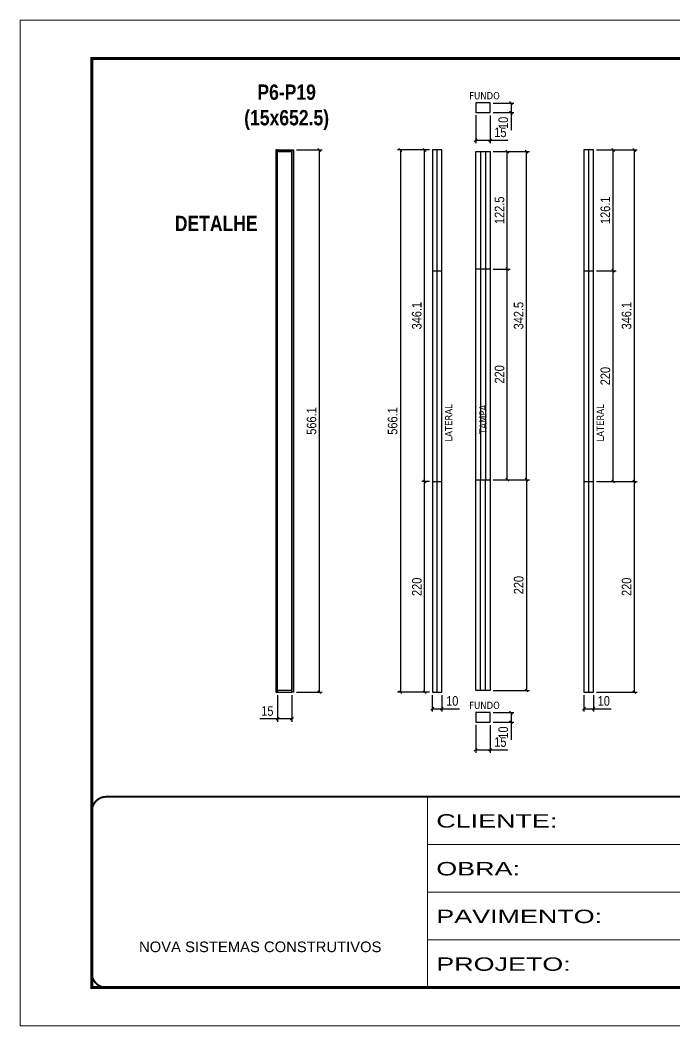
# Model space of a CAD drawing. Extents: x 2451 to 8691, y 515 to 3859.
# Drawn here: x 4036 to 4720, y 515 to 1565 of the extents above; entities that cross this region are included whole.
import ezdxf

# ---------------------------------------------------------------- set-up
doc = ezdxf.new("R2010")
doc.units = 0
doc.linetypes.add('CONTINUO', pattern=[0])
doc.linetypes.add('DASHED', pattern=[0.75, 0.5, -0.25])
for name, color, linetype in [('COTA', 241, 'Continuous'), ('NOMENCLATURA', 7, 'Continuous'), ('Painéis', 200, 'Continuous'), ('SARR_2.2x10', 60, 'Continuous'), ('SARR_EDITAR', 141, 'Continuous'), ('SCO-___-PIL', 5, 'Continuous'), ('texto', 7, 'Continuous')]:
    doc.layers.add(name, color=color, linetype=linetype)
doc.layers.add('Folhas', color=255, linetype='Continuous', lineweight=9)
doc.layers.add('SARRAFO DE PRESSAO', color=251, linetype='DASHED', lineweight=9)
doc.styles.add('ARIAL', font='arial.ttf')
doc.styles.add('COTA TECNICA', font='techl___.ttf', dxfattribs={"height": 10})
doc.styles.add('ROMANC', font='techb___.ttf', dxfattribs={"height": 2.5})
doc.styles.get("Standard").update_dxf_attribs({"font": 'arial.ttf'})
doc.styles.add('Tecnologia', font='')
doc.styles.get('Tecnologia').set_extended_font_data('Forgotten Futurist')
doc.dimstyles.new('PAINEL', dxfattribs={"dimtxt": 10, "dimasz": 3, "dimexe": 3, "dimexo": 3, "dimgap": 3, "dimtad": 1, "dimdec": 1, "dimzin": 12, "dimdsep": 46, "dimtxsty": 'COTA TECNICA', "dimblk1": 'OBLIQUE', "dimblk2": 'OBLIQUE', "dimsah": 1, "dimcen": 0.9, "dimclrd": 4, "dimclre": 4, "dimclrt": 240, "dimadec": 1, "dimazin": 3, "dimtfac": 1, "dimtdec": 1, "dimtmove": 0, "dimatfit": 3, "dimfxl": 1, "dimtolj": 1, "dimtzin": 12, "dimarcsym": 0})

# ---------------------------------------------------------------- blocks, each defined once
blk = doc.blocks.new('9999999999')
at = {"color": 30, "linetype": 'CONTINUO'}
for p, q in [((98564.6, 34230.2), (98564.6, 34429.4)), ((98564.6, 34379.6), (99584, 34379.6)), ((98564.6, 34329.8), (99488, 34329.8)), ((98564.6, 34280), (99488, 34280))]:
    blk.add_line(p, q, dxfattribs=at)
at = {"color": 30, "linetype": 'CONTINUO', "const_width": 2}
blk.add_lwpolyline([(99584, 34230.2), (99584, 34414.4, 0.414214), (99569, 34429.4), (98229, 34429.4, 0.414214), (98214, 34414.4), (98214, 34245.2, 0.414214), (98229, 34230.2), (99584, 34230.2)], format="xyb", dxfattribs=at)
at = {"layer": 'Folhas'}
blk.add_lwpolyline([(98139, 34190.2), (99624, 34190.2), (99624, 35240.2), (98139, 35240.2)], close=True, dxfattribs=at)
at = {"layer": 'Folhas', "color": 30, "const_width": 3}
blk.add_lwpolyline([(98214, 34230.2), (99584, 34230.2), (99584, 35200.2), (98214, 35200.2)], close=True, dxfattribs=at)
at = {"color": 7, "linetype": 'Continuous', "ltscale": 5, "style": 'ARIAL'}
blk.add_text('NOVA SISTEMAS CONSTRUTIVOS', height=11.059, dxfattribs=at).set_placement((98263.2, 34267.2))
at = {"layer": 'Folhas', "color": 7, "style": 'Tecnologia', "width": 1.5}
for s, p in [('CLIENTE:', (98573.7, 34397.2)), ('OBRA:', (98573.7, 34347.3)), ('PAVIMENTO:', (98573.7, 34297.5)), ('PROJETO:', (98573.7, 34247.7))]:
    blk.add_text(s, height=14, dxfattribs=at).set_placement(p)
blk = doc.blocks.new('_Oblique')
at = {"color": 0, "linetype": 'ByBlock', "lineweight": -2}
blk.add_line((-0.5, -0.5), (0.5, 0.5), dxfattribs=at)
blk = doc.blocks.new('*D472')
at = {"layer": 'COTA', "color": 4, "linetype": 'ByBlock', "lineweight": -2, "transparency": 16777216}
for p, q in [((4325.2, 1429), (4352, 1429)), ((4349, 862.9), (4349, 1429)), ((4325.2, 862.9), (4352, 862.9))]:
    blk.add_line(p, q, dxfattribs=at)
at = {"layer": 'Defpoints', "color": 0, "linetype": 'ByBlock', "transparency": 16777216}
for p in [(4322.2, 1429), (4349, 1429), (4322.2, 862.9)]:
    blk.add_point(p, dxfattribs=at)
at = {"layer": 'COTA', "color": 4, "linetype": 'ByBlock', "lineweight": -2, "transparency": 16777216, "xscale": 3, "yscale": 3, "zscale": 3}
for p, rotation in [((4349, 1429), 90), ((4349, 862.9), 270)]:
    blk.add_blockref('_Oblique', p, dxfattribs=dict(at, rotation=rotation))
at = {"layer": 'COTA', "color": 240, "linetype": 'ByBlock', "transparency": 16777216, "insert": (4340.9, 1146), "char_height": 10, "attachment_point": 5, "rotation": 90, "style": 'COTA TECNICA'}
blk.add_mtext('\\A1;566.1', dxfattribs=at)
blk = doc.blocks.new('*D473')
at = {"layer": 'COTA', "color": 4, "linetype": 'ByBlock', "lineweight": -2, "transparency": 16777216}
for p, q in [((4305.4, 859.9), (4305.4, 832.1)), ((4320.4, 859.9), (4320.4, 832.1)), ((4305.4, 835.1), (4287, 835.1)), ((4320.4, 835.1), (4305.4, 835.1))]:
    blk.add_line(p, q, dxfattribs=at)
at = {"layer": 'Defpoints', "color": 0, "linetype": 'ByBlock', "transparency": 16777216}
for p in [(4305.4, 862.9), (4320.4, 862.9), (4305.4, 835.1)]:
    blk.add_point(p, dxfattribs=at)
at = {"layer": 'COTA', "color": 4, "linetype": 'ByBlock', "lineweight": -2, "transparency": 16777216, "xscale": 3, "yscale": 3, "zscale": 3, "rotation": 180}
blk.add_blockref('_Oblique', (4305.4, 835.1), dxfattribs=at)
at = {"layer": 'COTA', "color": 4, "linetype": 'ByBlock', "lineweight": -2, "transparency": 16777216, "xscale": 3, "yscale": 3, "zscale": 3}
blk.add_blockref('_Oblique', (4320.4, 835.1), dxfattribs=at)
at = {"layer": 'COTA', "color": 240, "linetype": 'ByBlock', "transparency": 16777216, "insert": (4294.7, 843.2), "char_height": 10, "attachment_point": 5, "style": 'COTA TECNICA'}
blk.add_mtext('\\A1;15', dxfattribs=at)
blk = doc.blocks.new('*D474')
at = {"layer": 'COTA', "color": 4, "linetype": 'ByBlock', "lineweight": -2, "transparency": 16777216}
for p, q in [((4530.4, 1084.7), (4568.4, 1084.7)), ((4565.4, 1084.7), (4565.4, 864.7)), ((4530.4, 864.7), (4568.4, 864.7))]:
    blk.add_line(p, q, dxfattribs=at)
at = {"layer": 'Defpoints', "color": 0, "linetype": 'ByBlock', "transparency": 16777216}
for p in [(4527.4, 1084.7), (4527.4, 864.7), (4565.4, 864.7)]:
    blk.add_point(p, dxfattribs=at)
at = {"layer": 'COTA', "color": 4, "linetype": 'ByBlock', "lineweight": -2, "transparency": 16777216, "xscale": 3, "yscale": 3, "zscale": 3}
for p, rotation in [((4565.4, 1084.7), 90), ((4565.4, 864.7), 270)]:
    blk.add_blockref('_Oblique', p, dxfattribs=dict(at, rotation=rotation))
at = {"layer": 'COTA', "color": 240, "linetype": 'ByBlock', "transparency": 16777216, "insert": (4557.3, 974.7), "char_height": 10, "attachment_point": 5, "rotation": 90, "style": 'COTA TECNICA'}
blk.add_mtext('\\A1;220', dxfattribs=at)
blk = doc.blocks.new('*D475')
at = {"layer": 'Defpoints', "color": 4, "linetype": 'ByBlock', "lineweight": -2, "transparency": 16777216}
for p, q in [((4467, 859.9), (4467, 842.6)), ((4477, 859.9), (4477, 842.6)), ((4467, 845.6), (4477, 845.6)), ((4477, 845.6), (4495.5, 845.6))]:
    blk.add_line(p, q, dxfattribs=at)
at = {"layer": 'Defpoints', "color": 0, "linetype": 'ByBlock', "transparency": 16777216}
for p in [(4467, 862.9), (4477, 862.9), (4477, 845.6)]:
    blk.add_point(p, dxfattribs=at)
at = {"layer": 'Defpoints', "color": 4, "linetype": 'ByBlock', "lineweight": -2, "transparency": 16777216, "xscale": 3, "yscale": 3, "zscale": 3, "rotation": 180}
blk.add_blockref('_Oblique', (4467, 845.6), dxfattribs=at)
at = {"layer": 'Defpoints', "color": 4, "linetype": 'ByBlock', "lineweight": -2, "transparency": 16777216, "xscale": 3, "yscale": 3, "zscale": 3}
blk.add_blockref('_Oblique', (4477, 845.6), dxfattribs=at)
at = {"layer": 'Defpoints', "color": 240, "linetype": 'ByBlock', "transparency": 16777216, "insert": (4487.8, 853.7), "char_height": 10, "attachment_point": 5, "style": 'COTA TECNICA'}
blk.add_mtext('\\A1;10', dxfattribs=at)
blk = doc.blocks.new('*D476')
at = {"layer": 'Defpoints', "color": 4, "linetype": 'ByBlock', "lineweight": -2, "transparency": 16777216}
for p, q in [((4464, 1429), (4430.7, 1429)), ((4433.7, 1429), (4433.7, 862.9)), ((4464, 862.9), (4430.7, 862.9))]:
    blk.add_line(p, q, dxfattribs=at)
at = {"layer": 'Defpoints', "color": 0, "linetype": 'ByBlock', "transparency": 16777216}
for p in [(4467, 1429), (4433.7, 862.9), (4467, 862.9)]:
    blk.add_point(p, dxfattribs=at)
at = {"layer": 'Defpoints', "color": 4, "linetype": 'ByBlock', "lineweight": -2, "transparency": 16777216, "xscale": 3, "yscale": 3, "zscale": 3}
for p, rotation in [((4433.7, 1429), 90), ((4433.7, 862.9), 270)]:
    blk.add_blockref('_Oblique', p, dxfattribs=dict(at, rotation=rotation))
at = {"layer": 'Defpoints', "color": 240, "linetype": 'ByBlock', "transparency": 16777216, "insert": (4425.6, 1146), "char_height": 10, "attachment_point": 5, "rotation": 90, "style": 'COTA TECNICA'}
blk.add_mtext('\\A1;566.1', dxfattribs=at)
blk = doc.blocks.new('*D477')
at = {"layer": 'Defpoints', "color": 4, "linetype": 'ByBlock', "lineweight": -2, "transparency": 16777216}
for p, q in [((4625.4, 859.9), (4625.4, 842.6)), ((4635.4, 859.9), (4635.4, 842.6)), ((4625.4, 845.6), (4635.4, 845.6)), ((4635.4, 845.6), (4653.8, 845.6))]:
    blk.add_line(p, q, dxfattribs=at)
at = {"layer": 'Defpoints', "color": 0, "linetype": 'ByBlock', "transparency": 16777216}
for p in [(4625.4, 862.9), (4635.4, 862.9), (4635.4, 845.6)]:
    blk.add_point(p, dxfattribs=at)
at = {"layer": 'Defpoints', "color": 4, "linetype": 'ByBlock', "lineweight": -2, "transparency": 16777216, "xscale": 3, "yscale": 3, "zscale": 3, "rotation": 180}
blk.add_blockref('_Oblique', (4625.4, 845.6), dxfattribs=at)
at = {"layer": 'Defpoints', "color": 4, "linetype": 'ByBlock', "lineweight": -2, "transparency": 16777216, "xscale": 3, "yscale": 3, "zscale": 3}
blk.add_blockref('_Oblique', (4635.4, 845.6), dxfattribs=at)
at = {"layer": 'Defpoints', "color": 240, "linetype": 'ByBlock', "transparency": 16777216, "insert": (4646.1, 853.7), "char_height": 10, "attachment_point": 5, "style": 'COTA TECNICA'}
blk.add_mtext('\\A1;10', dxfattribs=at)
blk = doc.blocks.new('*D478')
at = {"layer": 'Defpoints', "color": 4, "linetype": 'ByBlock', "lineweight": -2, "transparency": 16777216}
for p, q in [((4530.4, 1478), (4552.3, 1478)), ((4549.3, 1478), (4549.3, 1468)), ((4530.4, 1468), (4552.3, 1468)), ((4549.3, 1468), (4549.3, 1449.6))]:
    blk.add_line(p, q, dxfattribs=at)
at = {"layer": 'Defpoints', "color": 0, "linetype": 'ByBlock', "transparency": 16777216}
for p in [(4527.4, 1478), (4527.4, 1468), (4549.3, 1468)]:
    blk.add_point(p, dxfattribs=at)
at = {"layer": 'Defpoints', "color": 4, "linetype": 'ByBlock', "lineweight": -2, "transparency": 16777216, "xscale": 3, "yscale": 3, "zscale": 3}
for p, rotation in [((4549.3, 1478), 90), ((4549.3, 1468), 270)]:
    blk.add_blockref('_Oblique', p, dxfattribs=dict(at, rotation=rotation))
at = {"layer": 'Defpoints', "color": 240, "linetype": 'ByBlock', "transparency": 16777216, "insert": (4541.2, 1457.3), "char_height": 10, "attachment_point": 5, "rotation": 90, "style": 'COTA TECNICA'}
blk.add_mtext('\\A1;10', dxfattribs=at)
blk = doc.blocks.new('*D479')
at = {"layer": 'Defpoints', "color": 4, "linetype": 'ByBlock', "lineweight": -2, "transparency": 16777216}
for p, q in [((4512.4, 1465.2), (4512.4, 1436.1)), ((4527.4, 1465), (4527.4, 1436.1)), ((4512.4, 1439.1), (4527.4, 1439.1)), ((4527.4, 1439.1), (4545.8, 1439.1))]:
    blk.add_line(p, q, dxfattribs=at)
at = {"layer": 'Defpoints', "color": 0, "linetype": 'ByBlock', "transparency": 16777216}
for p in [(4512.4, 1468.2), (4527.4, 1468), (4527.4, 1439.1)]:
    blk.add_point(p, dxfattribs=at)
at = {"layer": 'Defpoints', "color": 4, "linetype": 'ByBlock', "lineweight": -2, "transparency": 16777216, "xscale": 3, "yscale": 3, "zscale": 3, "rotation": 180}
blk.add_blockref('_Oblique', (4512.4, 1439.1), dxfattribs=at)
at = {"layer": 'Defpoints', "color": 4, "linetype": 'ByBlock', "lineweight": -2, "transparency": 16777216, "xscale": 3, "yscale": 3, "zscale": 3}
blk.add_blockref('_Oblique', (4527.4, 1439.1), dxfattribs=at)
at = {"layer": 'Defpoints', "color": 240, "linetype": 'ByBlock', "transparency": 16777216, "insert": (4538.1, 1447.3), "char_height": 10, "attachment_point": 5, "style": 'COTA TECNICA'}
blk.add_mtext('\\A1;15', dxfattribs=at)
blk = doc.blocks.new('*D480')
at = {"layer": 'Defpoints', "color": 4, "linetype": 'ByBlock', "lineweight": -2, "transparency": 16777216}
for p, q in [((4530.4, 841.6), (4552.3, 841.6)), ((4549.3, 841.6), (4549.3, 831.6)), ((4530.4, 831.6), (4552.3, 831.6)), ((4549.3, 831.6), (4549.3, 813.1))]:
    blk.add_line(p, q, dxfattribs=at)
at = {"layer": 'Defpoints', "color": 0, "linetype": 'ByBlock', "transparency": 16777216}
for p in [(4527.4, 841.6), (4527.4, 831.6), (4549.3, 831.6)]:
    blk.add_point(p, dxfattribs=at)
at = {"layer": 'Defpoints', "color": 4, "linetype": 'ByBlock', "lineweight": -2, "transparency": 16777216, "xscale": 3, "yscale": 3, "zscale": 3}
for p, rotation in [((4549.3, 841.6), 90), ((4549.3, 831.6), 270)]:
    blk.add_blockref('_Oblique', p, dxfattribs=dict(at, rotation=rotation))
at = {"layer": 'Defpoints', "color": 240, "linetype": 'ByBlock', "transparency": 16777216, "insert": (4541.2, 820.8), "char_height": 10, "attachment_point": 5, "rotation": 90, "style": 'COTA TECNICA'}
blk.add_mtext('\\A1;10', dxfattribs=at)
blk = doc.blocks.new('*D481')
at = {"layer": 'Defpoints', "color": 4, "linetype": 'ByBlock', "lineweight": -2, "transparency": 16777216}
for p, q in [((4512.4, 828.7), (4512.4, 799.7)), ((4527.4, 828.6), (4527.4, 799.7)), ((4512.4, 802.7), (4527.4, 802.7)), ((4527.4, 802.7), (4545.8, 802.7))]:
    blk.add_line(p, q, dxfattribs=at)
at = {"layer": 'Defpoints', "color": 0, "linetype": 'ByBlock', "transparency": 16777216}
for p in [(4512.4, 831.7), (4527.4, 831.6), (4527.4, 802.7)]:
    blk.add_point(p, dxfattribs=at)
at = {"layer": 'Defpoints', "color": 4, "linetype": 'ByBlock', "lineweight": -2, "transparency": 16777216, "xscale": 3, "yscale": 3, "zscale": 3, "rotation": 180}
blk.add_blockref('_Oblique', (4512.4, 802.7), dxfattribs=at)
at = {"layer": 'Defpoints', "color": 4, "linetype": 'ByBlock', "lineweight": -2, "transparency": 16777216, "xscale": 3, "yscale": 3, "zscale": 3}
blk.add_blockref('_Oblique', (4527.4, 802.7), dxfattribs=at)
at = {"layer": 'Defpoints', "color": 240, "linetype": 'ByBlock', "transparency": 16777216, "insert": (4538.1, 810.8), "char_height": 10, "attachment_point": 5, "style": 'COTA TECNICA'}
blk.add_mtext('\\A1;15', dxfattribs=at)
blk = doc.blocks.new('*D482')
at = {"layer": 'COTA', "color": 4, "linetype": 'ByBlock', "lineweight": -2, "transparency": 16777216}
for p, q in [((4530.4, 1427.2), (4568.4, 1427.2)), ((4565.4, 1084.7), (4565.4, 1427.2)), ((4530.4, 1084.7), (4568.4, 1084.7))]:
    blk.add_line(p, q, dxfattribs=at)
at = {"layer": 'Defpoints', "color": 0, "linetype": 'ByBlock', "transparency": 16777216}
for p in [(4527.4, 1427.2), (4565.4, 1427.2), (4527.4, 1084.7)]:
    blk.add_point(p, dxfattribs=at)
at = {"layer": 'COTA', "color": 4, "linetype": 'ByBlock', "lineweight": -2, "transparency": 16777216, "xscale": 3, "yscale": 3, "zscale": 3}
for p, rotation in [((4565.4, 1427.2), 90), ((4565.4, 1084.7), 270)]:
    blk.add_blockref('_Oblique', p, dxfattribs=dict(at, rotation=rotation))
at = {"layer": 'COTA', "color": 240, "linetype": 'ByBlock', "transparency": 16777216, "insert": (4557.2, 1256), "char_height": 10, "attachment_point": 5, "rotation": 90, "style": 'COTA TECNICA'}
blk.add_mtext('\\A1;342.5', dxfattribs=at)
blk = doc.blocks.new('*D483')
at = {"layer": 'COTA', "color": 4, "linetype": 'ByBlock', "lineweight": -2, "transparency": 16777216}
for p, q in [((4530.4, 1304.7), (4548.3, 1304.7)), ((4545.3, 1084.7), (4545.3, 1304.7)), ((4530.4, 1084.7), (4548.3, 1084.7))]:
    blk.add_line(p, q, dxfattribs=at)
at = {"layer": 'Defpoints', "color": 0, "linetype": 'ByBlock', "transparency": 16777216}
for p in [(4527.4, 1304.7), (4545.3, 1304.7), (4527.4, 1084.7)]:
    blk.add_point(p, dxfattribs=at)
at = {"layer": 'COTA', "color": 4, "linetype": 'ByBlock', "lineweight": -2, "transparency": 16777216, "xscale": 3, "yscale": 3, "zscale": 3}
for p, rotation in [((4545.3, 1304.7), 90), ((4545.3, 1084.7), 270)]:
    blk.add_blockref('_Oblique', p, dxfattribs=dict(at, rotation=rotation))
at = {"layer": 'COTA', "color": 240, "linetype": 'ByBlock', "transparency": 16777216, "insert": (4537.2, 1194.7), "char_height": 10, "attachment_point": 5, "rotation": 90, "style": 'COTA TECNICA'}
blk.add_mtext('\\A1;220', dxfattribs=at)
blk = doc.blocks.new('*D484')
at = {"layer": 'COTA', "color": 4, "linetype": 'ByBlock', "lineweight": -2, "transparency": 16777216}
for p, q in [((4530.4, 1427.2), (4548.3, 1427.2)), ((4545.3, 1304.7), (4545.3, 1427.2)), ((4530.4, 1304.7), (4548.3, 1304.7))]:
    blk.add_line(p, q, dxfattribs=at)
at = {"layer": 'Defpoints', "color": 0, "linetype": 'ByBlock', "transparency": 16777216}
for p in [(4527.4, 1427.2), (4545.3, 1427.2), (4527.4, 1304.7)]:
    blk.add_point(p, dxfattribs=at)
at = {"layer": 'COTA', "color": 4, "linetype": 'ByBlock', "lineweight": -2, "transparency": 16777216, "xscale": 3, "yscale": 3, "zscale": 3}
for p, rotation in [((4545.3, 1427.2), 90), ((4545.3, 1304.7), 270)]:
    blk.add_blockref('_Oblique', p, dxfattribs=dict(at, rotation=rotation))
at = {"layer": 'COTA', "color": 240, "linetype": 'ByBlock', "transparency": 16777216, "insert": (4537.2, 1366), "char_height": 10, "attachment_point": 5, "rotation": 90, "style": 'COTA TECNICA'}
blk.add_mtext('\\A1;122.5', dxfattribs=at)
blk = doc.blocks.new('*D485')
at = {"layer": 'COTA', "color": 4, "linetype": 'ByBlock', "lineweight": -2, "transparency": 16777216}
for p, q in [((4638.4, 1082.9), (4681.1, 1082.9)), ((4678.1, 862.9), (4678.1, 1082.9)), ((4638.4, 862.9), (4681.1, 862.9))]:
    blk.add_line(p, q, dxfattribs=at)
at = {"layer": 'Defpoints', "color": 0, "linetype": 'ByBlock', "transparency": 16777216}
for p in [(4635.4, 1082.9), (4678.1, 1082.9), (4635.4, 862.9)]:
    blk.add_point(p, dxfattribs=at)
at = {"layer": 'COTA', "color": 4, "linetype": 'ByBlock', "lineweight": -2, "transparency": 16777216, "xscale": 3, "yscale": 3, "zscale": 3}
for p, rotation in [((4678.1, 1082.9), 90), ((4678.1, 862.9), 270)]:
    blk.add_blockref('_Oblique', p, dxfattribs=dict(at, rotation=rotation))
at = {"layer": 'COTA', "color": 240, "linetype": 'ByBlock', "transparency": 16777216, "insert": (4670, 972.9), "char_height": 10, "attachment_point": 5, "rotation": 90, "style": 'COTA TECNICA'}
blk.add_mtext('\\A1;220', dxfattribs=at)
blk = doc.blocks.new('*D486')
at = {"layer": 'COTA', "color": 4, "linetype": 'ByBlock', "lineweight": -2, "transparency": 16777216}
for p, q in [((4638.4, 1429), (4681.1, 1429)), ((4678.1, 1082.9), (4678.1, 1429)), ((4638.4, 1082.9), (4681.1, 1082.9))]:
    blk.add_line(p, q, dxfattribs=at)
at = {"layer": 'Defpoints', "color": 0, "linetype": 'ByBlock', "transparency": 16777216}
for p in [(4635.4, 1429), (4678.1, 1429), (4635.4, 1082.9)]:
    blk.add_point(p, dxfattribs=at)
at = {"layer": 'COTA', "color": 4, "linetype": 'ByBlock', "lineweight": -2, "transparency": 16777216, "xscale": 3, "yscale": 3, "zscale": 3}
for p, rotation in [((4678.1, 1429), 90), ((4678.1, 1082.9), 270)]:
    blk.add_blockref('_Oblique', p, dxfattribs=dict(at, rotation=rotation))
at = {"layer": 'COTA', "color": 240, "linetype": 'ByBlock', "transparency": 16777216, "insert": (4669.9, 1256), "char_height": 10, "attachment_point": 5, "rotation": 90, "style": 'COTA TECNICA'}
blk.add_mtext('\\A1;346.1', dxfattribs=at)
blk = doc.blocks.new('*D487')
at = {"layer": 'COTA', "color": 4, "linetype": 'ByBlock', "lineweight": -2, "transparency": 16777216}
for p, q in [((4638.4, 1302.9), (4658.9, 1302.9)), ((4655.9, 1082.9), (4655.9, 1302.9)), ((4638.4, 1082.9), (4658.9, 1082.9))]:
    blk.add_line(p, q, dxfattribs=at)
at = {"layer": 'Defpoints', "color": 0, "linetype": 'ByBlock', "transparency": 16777216}
for p in [(4635.4, 1302.9), (4655.9, 1302.9), (4635.4, 1082.9)]:
    blk.add_point(p, dxfattribs=at)
at = {"layer": 'COTA', "color": 4, "linetype": 'ByBlock', "lineweight": -2, "transparency": 16777216, "xscale": 3, "yscale": 3, "zscale": 3}
for p, rotation in [((4655.9, 1302.9), 90), ((4655.9, 1082.9), 270)]:
    blk.add_blockref('_Oblique', p, dxfattribs=dict(at, rotation=rotation))
at = {"layer": 'COTA', "color": 240, "linetype": 'ByBlock', "transparency": 16777216, "insert": (4647.8, 1192.9), "char_height": 10, "attachment_point": 5, "rotation": 90, "style": 'COTA TECNICA'}
blk.add_mtext('\\A1;220', dxfattribs=at)
blk = doc.blocks.new('*D488')
at = {"layer": 'COTA', "color": 4, "linetype": 'ByBlock', "lineweight": -2, "transparency": 16777216}
for p, q in [((4638.4, 1429), (4658.9, 1429)), ((4655.9, 1302.9), (4655.9, 1429)), ((4638.4, 1302.9), (4658.9, 1302.9))]:
    blk.add_line(p, q, dxfattribs=at)
at = {"layer": 'Defpoints', "color": 0, "linetype": 'ByBlock', "transparency": 16777216}
for p in [(4635.4, 1429), (4655.9, 1429), (4635.4, 1302.9)]:
    blk.add_point(p, dxfattribs=at)
at = {"layer": 'COTA', "color": 4, "linetype": 'ByBlock', "lineweight": -2, "transparency": 16777216, "xscale": 3, "yscale": 3, "zscale": 3}
for p, rotation in [((4655.9, 1429), 90), ((4655.9, 1302.9), 270)]:
    blk.add_blockref('_Oblique', p, dxfattribs=dict(at, rotation=rotation))
at = {"layer": 'COTA', "color": 240, "linetype": 'ByBlock', "transparency": 16777216, "insert": (4647.8, 1366), "char_height": 10, "attachment_point": 5, "rotation": 90, "style": 'COTA TECNICA'}
blk.add_mtext('\\A1;126.1', dxfattribs=at)
blk = doc.blocks.new('*D489')
at = {"layer": 'COTA', "color": 4, "linetype": 'ByBlock', "lineweight": -2, "transparency": 16777216}
for p, q in [((4464, 1082.9), (4456, 1082.9)), ((4459, 862.9), (4459, 1082.9)), ((4464, 862.9), (4456, 862.9))]:
    blk.add_line(p, q, dxfattribs=at)
at = {"layer": 'Defpoints', "color": 0, "linetype": 'ByBlock', "transparency": 16777216}
for p in [(4459, 1082.9), (4467, 1082.9), (4467, 862.9)]:
    blk.add_point(p, dxfattribs=at)
at = {"layer": 'COTA', "color": 4, "linetype": 'ByBlock', "lineweight": -2, "transparency": 16777216, "xscale": 3, "yscale": 3, "zscale": 3}
for p, rotation in [((4459, 1082.9), 90), ((4459, 862.9), 270)]:
    blk.add_blockref('_Oblique', p, dxfattribs=dict(at, rotation=rotation))
at = {"layer": 'COTA', "color": 240, "linetype": 'ByBlock', "transparency": 16777216, "insert": (4450.9, 972.9), "char_height": 10, "attachment_point": 5, "rotation": 90, "style": 'COTA TECNICA'}
blk.add_mtext('\\A1;220', dxfattribs=at)
blk = doc.blocks.new('*D490')
at = {"layer": 'COTA', "color": 4, "linetype": 'ByBlock', "lineweight": -2, "transparency": 16777216}
for p, q in [((4464, 1429), (4456, 1429)), ((4459, 1082.9), (4459, 1429)), ((4464, 1082.9), (4456, 1082.9))]:
    blk.add_line(p, q, dxfattribs=at)
at = {"layer": 'Defpoints', "color": 0, "linetype": 'ByBlock', "transparency": 16777216}
for p in [(4459, 1429), (4467, 1429), (4467, 1082.9)]:
    blk.add_point(p, dxfattribs=at)
at = {"layer": 'COTA', "color": 4, "linetype": 'ByBlock', "lineweight": -2, "transparency": 16777216, "xscale": 3, "yscale": 3, "zscale": 3}
for p, rotation in [((4459, 1429), 90), ((4459, 1082.9), 270)]:
    blk.add_blockref('_Oblique', p, dxfattribs=dict(at, rotation=rotation))
at = {"layer": 'COTA', "color": 240, "linetype": 'ByBlock', "transparency": 16777216, "insert": (4450.8, 1256), "char_height": 10, "attachment_point": 5, "rotation": 90, "style": 'COTA TECNICA'}
blk.add_mtext('\\A1;346.1', dxfattribs=at)

msp = doc.modelspace()

# ---------------------------------------------------------------- linework, layer by layer
at = {"layer": 'Painéis'}
for p, q in [((4467.05, 1302.93), (4477.05, 1302.93)), ((4512.41, 1304.73), (4527.41, 1304.73)), ((4625.41, 1302.93), (4635.41, 1302.93)), ((4467.05, 1082.93), (4477.05, 1082.93)), ((4512.41, 1084.73), (4527.41, 1084.73)), ((4625.41, 1082.93), (4635.41, 1082.93))]:
    msp.add_line(p, q, dxfattribs=at)
for points in [[(4527.41, 1478.02), (4512.41, 1478.16), (4512.41, 1468.16), (4527.41, 1468.02)], [(4477.05, 1429.03), (4467.05, 1429.03), (4467.05, 862.93), (4477.05, 862.93)], [(4635.41, 1429.03), (4625.41, 1429.03), (4625.41, 862.93), (4635.41, 862.93)], [(4527.41, 864.73), (4512.41, 864.73), (4512.41, 1427.23), (4527.41, 1427.23)], [(4527.41, 841.56), (4512.41, 841.7), (4512.41, 831.7), (4527.41, 831.56)]]:
    msp.add_lwpolyline(points, close=True, dxfattribs=at)
at = {"layer": 'SARR_2.2x10', "linetype": 'ByBlock'}
for p, q in [((4472.05, 1082.93), (4472.05, 1429.03)), ((4630.41, 1082.93), (4630.41, 1429.03)), ((4472.05, 862.93), (4472.05, 1082.93)), ((4630.41, 862.93), (4630.41, 1082.93))]:
    msp.add_line(p, q, dxfattribs=at)
at = {"layer": 'SARR_EDITAR', "linetype": 'ByBlock'}
for p, q in [((4517.41, 1427.23), (4517.41, 1084.73)), ((4522.41, 1427.23), (4522.41, 1084.73)), ((4517.41, 864.73), (4517.41, 1084.73)), ((4522.41, 864.73), (4522.41, 1084.73))]:
    msp.add_line(p, q, dxfattribs=at)
at = {"layer": 'SCO-___-PIL'}
for points in [[(4305.35, 1429.03), (4303.55, 1429.03), (4303.55, 862.93), (4305.35, 862.93)], [(4305.35, 1429.03), (4320.35, 1429.03), (4320.35, 1427.23), (4305.35, 1427.23)], [(4320.35, 1429.03), (4322.15, 1429.03), (4322.15, 862.93), (4320.35, 862.93)], [(4320.35, 864.73), (4305.35, 864.73), (4305.35, 1427.23), (4320.35, 1427.23)], [(4305.35, 862.93), (4320.35, 862.93), (4320.35, 864.73), (4305.35, 864.73)]]:
    msp.add_lwpolyline(points, close=True, dxfattribs=at)

# ---------------------------------------------------------------- block references
at = {"layer": 'SARRAFO DE PRESSAO', "color": 6, "linetype": 'ByBlock'}
msp.add_blockref('9999999999', (-94102.53, -33675.67), dxfattribs=at)

# ---------------------------------------------------------------- texts
at = {"layer": 'NOMENCLATURA', "char_height": 16, "attachment_point": 2, "style": 'ROMANC'}
for s, width, insert in [('P6-P19\\P(15x652.5)', 455.2937, (4314.85, 1497.32)), ('DETALHE', 300.2766, (4241.31, 1360.23))]:
    msp.add_mtext_dynamic_manual_height_columns(s, width=width, gutter_width=1, heights=[0], dxfattribs=dict(at, insert=insert))
at = {"layer": 'texto', "color": 0, "char_height": 7.5, "attachment_point": 5}
for insert in [(4521.51, 1485.58), (4521.51, 849.12)]:
    msp.add_mtext('{\\fTahoma|b0|i0|c0|p34;\\C4;FUNDO}', dxfattribs=dict(at, insert=insert))
at = {"layer": 'texto', "color": 0, "char_height": 7.5, "attachment_point": 5, "rotation": 90}
for s, insert in [('{\\fTahoma|b0|i0|c0|p34;\\C4;LATERAL}', (4484.07, 1144.08)), ('{\\fTahoma|b0|i0|c0|p34;\\C4;TAMPA}', (4519.88, 1147.78)), ('{\\fTahoma|b0|i0|c0|p34;\\C4;LATERAL}', (4642.43, 1144.08))]:
    msp.add_mtext(s, dxfattribs=dict(at, insert=insert))

# ---------------------------------------------------------------- dimensions: what is measured, and where the dimension line sits
at = {"layer": 'COTA', "linetype": 'ByBlock'}
for base, p1, p2, override, picture, middle in [((4349.02, 1429.03), (4322.15, 862.93), (4322.15, 1429.03), {"dimarcsym": 2}, '*D472', (4340.91, 1145.98)), ((4458.99, 1429.03), (4467.05, 1082.93), (4467.05, 1429.03), {"dimtmove": 1, "dimarcsym": 2}, '*D490', (4450.77, 1255.98)), ((4565.38, 1427.23), (4527.41, 1084.73), (4527.41, 1427.23), {"dimarcsym": 2}, '*D482', (4557.16, 1255.98)), ((4545.35, 1427.23), (4527.41, 1304.73), (4527.41, 1427.23), {"dimtmove": 1, "dimarcsym": 2}, '*D484', (4537.24, 1365.98)), ((4678.09, 1429.03), (4635.41, 1082.93), (4635.41, 1429.03), {"dimtmove": 1, "dimarcsym": 2}, '*D486', (4669.87, 1255.98)), ((4655.86, 1429.03), (4635.41, 1302.93), (4635.41, 1429.03), {"dimtmove": 1, "dimarcsym": 2}, '*D488', (4647.76, 1365.98)), ((4545.35, 1304.73), (4527.41, 1084.73), (4527.41, 1304.73), {"dimarcsym": 2}, '*D483', (4537.25, 1194.73)), ((4655.86, 1302.93), (4635.41, 1082.93), (4635.41, 1302.93), {"dimarcsym": 2}, '*D487', (4647.76, 1192.93)), ((4458.99, 1082.93), (4467.05, 862.93), (4467.05, 1082.93), {"dimarcsym": 2}, '*D489', (4450.88, 972.93)), ((4565.38, 864.73), (4527.41, 1084.73), (4527.41, 864.73), {"dimarcsym": 2}, '*D474', (4557.28, 974.73)), ((4678.09, 1082.93), (4635.41, 862.93), (4635.41, 1082.93), {"dimarcsym": 2}, '*D485', (4669.98, 972.93))]:
    dim = msp.add_linear_dim(base=base, p1=p1, p2=p2, angle=90, dimstyle='PAINEL', override=override, dxfattribs=at)
    dim.commit()
    dim.dimension.update_dxf_attribs({"geometry": picture, "text_midpoint": middle})
dim = msp.add_linear_dim(base=(4305.35, 835.13), p1=(4320.35, 862.93), p2=(4305.35, 862.93), dimstyle='PAINEL', override={"dimarcsym": 2}, dxfattribs=at)
dim.commit()
dim.dimension.update_dxf_attribs({"geometry": '*D473', "text_midpoint": (4294.67, 843.24)})
at = {"layer": 'Defpoints', "linetype": 'ByBlock'}
for base, p1, p2, picture, middle in [((4549.33, 1468.02), (4527.41, 1478.02), (4527.41, 1468.02), '*D478', (4541.23, 1457.31)), ((4433.7, 862.93), (4467.05, 1429.03), (4467.05, 862.93), '*D476', (4425.59, 1145.98)), ((4549.33, 831.56), (4527.41, 841.56), (4527.41, 831.56), '*D480', (4541.23, 820.85))]:
    dim = msp.add_linear_dim(base=base, p1=p1, p2=p2, angle=90, dimstyle='PAINEL', override={"dimarcsym": 2}, dxfattribs=at)
    dim.commit()
    dim.dimension.update_dxf_attribs({"geometry": picture, "text_midpoint": middle})
for base, p1, p2, picture, middle in [((4527.41, 1439.15), (4512.41, 1468.16), (4527.41, 1468.02), '*D479', (4538.1, 1447.26)), ((4477.05, 845.64), (4467.05, 862.93), (4477.05, 862.93), '*D475', (4487.76, 853.74)), ((4635.41, 845.64), (4625.41, 862.93), (4635.41, 862.93), '*D477', (4646.13, 853.74)), ((4527.41, 802.69), (4512.41, 831.7), (4527.41, 831.56), '*D481', (4538.1, 810.8))]:
    dim = msp.add_linear_dim(base=base, p1=p1, p2=p2, dimstyle='PAINEL', override={"dimarcsym": 2}, dxfattribs=at)
    dim.commit()
    dim.dimension.update_dxf_attribs({"geometry": picture, "text_midpoint": middle})

doc.saveas('drawing.dxf')
